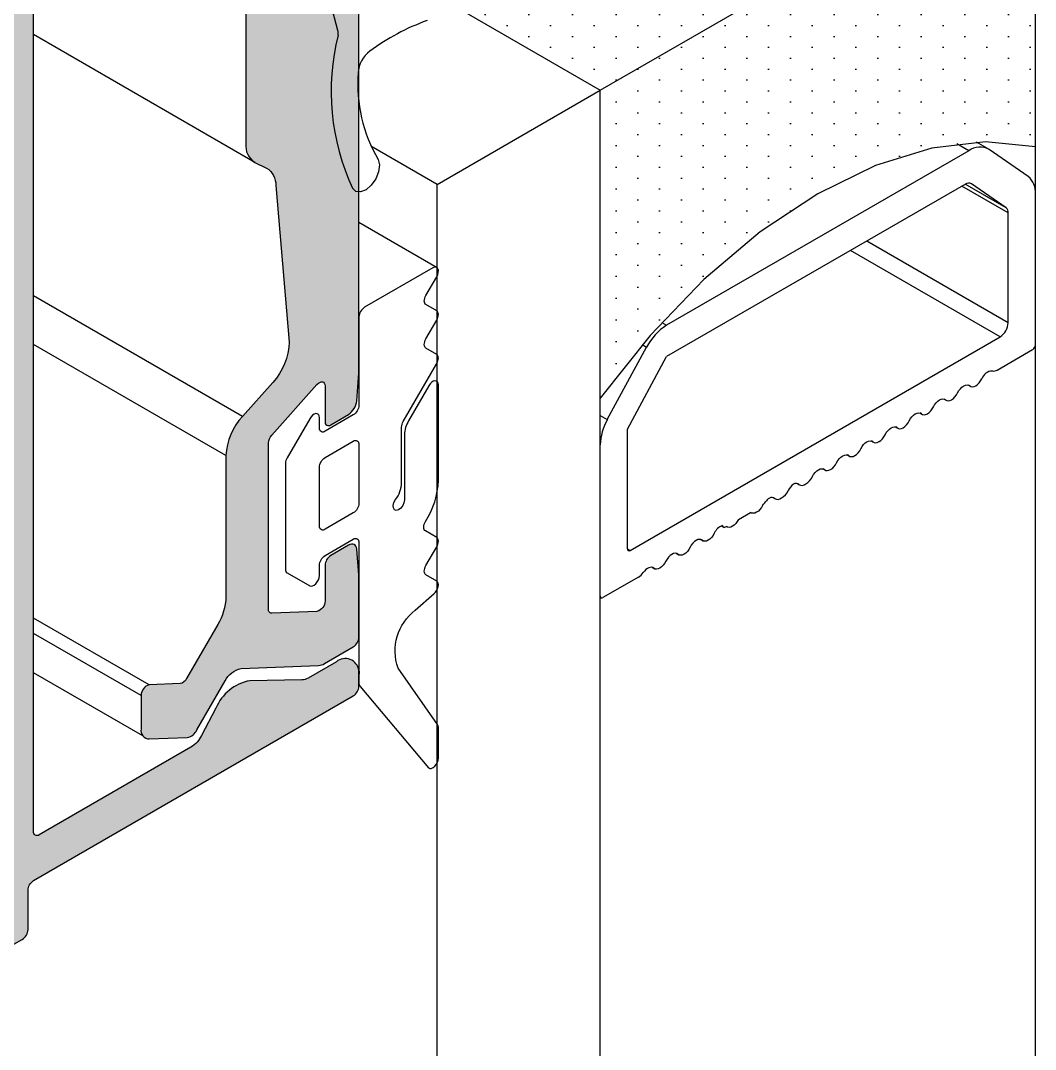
# Model space of a CAD drawing. Header units: millimetres. Extents: x 12 to 3612, y 18 to 315.
# Drawn here: x 387.4 to 402.18, y 69.78 to 84.76 of the extents above; entities that cross this region are included whole.
import ezdxf

# ---------------------------------------------------------------- set-up
doc = ezdxf.new("R2010")
doc.units = ezdxf.units.MM
doc.layers.add('Aksesuar', color=7, linetype='Continuous')
pattern_1 = [(90, (1216.48986, -6036.8666), (-0.3175, 0.15875), [0, -0.3175])]

# ---------------------------------------------------------------- blocks, each defined once
blk = doc.blocks.new('MN50ICV_F.G.')
blk.add_hatch(color=253).paths.add_polyline_path([(-74.882, 373.453), (-70.227, 376.141, 0.243725), (-70.145, 376.283), (-70.145, 376.319, -0.038479), (-70.145, 376.328), (-70.145, 376.45), (-70.145, 376.515, 0.577289), (-70.474, 376.64), (-70.886, 376.402, -0.12677), (-70.977, 376.374), (-71.734, 376.363, 0.252606), (-72.227, 375.963), (-72.436, 375.566, -0.137478), (-72.591, 375.394), (-74.8, 374.119, -0.689984), (-74.882, 374.167), (-74.882, 394.59), (-72.568, 397.173), (-72.555, 397.185), (-72.542, 397.196), (-72.529, 397.204), (-72.516, 397.21), (-72.503, 397.213), (-72.491, 397.213), (-72.48, 397.21), (-72.471, 397.205), (-72.227, 397.022), (-72.179, 396.996), (-72.124, 396.983), (-72.063, 396.984), (-71.998, 397), (-71.931, 397.029), (-71.863, 397.072), (-71.797, 397.126), (-71.734, 397.191), (-70.977, 398.055, -0.081147), (-70.886, 398.132), (-70.474, 398.37, 0.243724), (-70.145, 398.94), (-70.145, 399.062), (-70.145, 399.107, 0.68997), (-70.227, 399.154), (-72.67, 397.744, 0.078493), (-72.844, 397.599), (-75.262, 394.901, 0.175554), (-75.5, 394.333), (-75.5, 372.716, 0.689973), (-75.17, 372.526), (-75.047, 372.597, 0.243725), (-74.964, 372.74), (-74.964, 373.311, -0.243727)])
h = blk.add_hatch(color=251)
h.paths.add_polyline_path([(-70.145, 388.286), (-70.145, 393.715, -0.080585), (-70.145, 393.731), (-70.145, 394.536), (-70.145, 394.536, 0.020091), (-70.145, 394.544), (-70.176, 394.916), (-70.18, 394.939), (-70.188, 394.959), (-70.2, 394.975), (-70.215, 394.985), (-70.233, 394.991), (-70.254, 394.991), (-70.276, 394.985), (-70.299, 394.974), (-70.556, 394.826, 0.243727), (-70.639, 394.683), (-70.639, 394.164, -0.339101), (-70.756, 394.01), (-71.415, 393.985, -0.457291), (-71.463, 394.043), (-71.463, 396.464, -0.175549), (-71.415, 396.578), (-70.756, 397.313), (-70.736, 397.332), (-70.716, 397.345), (-70.696, 397.353), (-70.677, 397.353), (-70.661, 397.347), (-70.649, 397.335), (-70.641, 397.317), (-70.639, 397.295), (-70.639, 396.776, 0.68997), (-70.556, 396.728), (-70.299, 396.877, 0.22805), (-70.176, 397.078), (-70.145, 397.485, 0.01878), (-70.145, 397.494), (-70.145, 398.393), (-70.145, 398.41, 0.577288), (-70.227, 398.441), (-70.646, 398.199, 0.078494), (-70.733, 398.126), (-71.86, 396.869, -0.336979), (-72.093, 396.782), (-72.504, 397.02, 0.336984), (-72.644, 396.968), (-73.198, 396.35, 0.17555), (-73.317, 396.066), (-73.317, 395.579), (-73.314, 395.557), (-73.306, 395.539), (-73.294, 395.527), (-73.278, 395.521), (-73.26, 395.522), (-73.24, 395.529), (-73.219, 395.542), (-73.199, 395.561), (-72.749, 396.064, -0.336979), (-72.656, 396.098), (-72.201, 395.836, -0.267585), (-72.081, 395.569), (-72.081, 393.511, 0.457305), (-71.843, 393.218), (-71.4, 393.235), (-71.347, 393.231), (-71.299, 393.216), (-71.257, 393.19), (-71.222, 393.154), (-71.194, 393.107), (-71.175, 393.053), (-71.164, 392.99), (-71.162, 392.921), (-71.356, 389.683, -0.119917), (-71.477, 389.297), (-71.672, 388.959, 0.128046), (-71.792, 388.553), (-71.792, 386.514), (-71.669, 386.443), (-71.792, 386.229), (-71.792, 384.182, 0.287946), (-71.66, 383.909), (-71.489, 383.826, -0.278984), (-71.357, 383.572), (-71.162, 381.294, -0.183537), (-71.4, 380.706), (-71.843, 380.212, 0.175554), (-72.081, 379.643), (-72.081, 377.585, -0.128046), (-72.201, 377.179), (-72.656, 376.393, -0.23793), (-72.749, 376.32), (-73.199, 376.303, 0.339093), (-73.317, 376.149), (-73.317, 375.662, 0.457297), (-73.198, 375.515), (-72.644, 375.537, 0.237933), (-72.504, 375.646), (-72.093, 376.359, -0.237929), (-71.86, 376.541), (-70.733, 376.584, 0.120611), (-70.646, 376.612), (-70.227, 376.854, 0.243725), (-70.145, 376.997), (-70.145, 377.896), (-70.145, 377.897, 0.020088), (-70.145, 377.905), (-70.176, 378.276), (-70.18, 378.3), (-70.188, 378.32), (-70.2, 378.335), (-70.215, 378.346), (-70.233, 378.351), (-70.254, 378.351), (-70.276, 378.346), (-70.299, 378.335), (-70.556, 378.186, 0.243725), (-70.639, 378.043), (-70.639, 377.525, -0.339107), (-70.756, 377.371), (-71.415, 377.345, -0.457295), (-71.463, 377.404), (-71.463, 379.825, -0.175548), (-71.415, 379.939), (-70.756, 380.674), (-70.736, 380.693), (-70.716, 380.706), (-70.696, 380.713), (-70.677, 380.714), (-70.661, 380.708), (-70.649, 380.695), (-70.641, 380.678), (-70.639, 380.655), (-70.639, 380.137, 0.689974), (-70.556, 380.089), (-70.299, 380.238, 0.228051), (-70.176, 380.439), (-70.145, 380.846, 0.018778), (-70.145, 380.854), (-70.145, 381.659), (-70.145, 386.343), (-70.293, 386.896, -0.176981), (-70.276, 386.991), (-70.185, 387.169, 0.324951), (-70.185, 387.413), (-70.276, 387.486, -0.272296), (-70.293, 387.562)])
h.paths.add_polyline_path([(-70.145, 386.343), (-70.145, 388.286), (-70.293, 387.562, 0.272296), (-70.276, 387.486), (-70.185, 387.413, -0.324951), (-70.185, 387.169), (-70.276, 386.991, 0.176981), (-70.293, 386.896)], flags=16)
at = {"layer": 'Aksesuar'}
h = blk.add_hatch(dxfattribs=at)
h.set_pattern_fill('DOTS', color=253, scale=0.2, angle=90)
h.set_pattern_definition(pattern_1)
h.paths.add_polyline_path([(-66.631, 384.959), (-60.294, 388.617), (-62.829, 390.081), (-66.944, 387.705), (-66.967, 387.688), (-66.988, 387.665), (-67.005, 387.637), (-67.017, 387.607), (-67.023, 387.577), (-67.022, 387.551), (-67.014, 387.531), (-67, 387.517), (-66.874, 387.444), (-66.861, 387.431), (-66.853, 387.41), (-66.852, 387.384), (-66.857, 387.355), (-66.869, 387.325), (-66.886, 387.297), (-66.907, 387.273), (-66.93, 387.256), (-68.77, 386.194)])
h = blk.add_hatch(dxfattribs=at)
h.set_pattern_fill('DOTS', color=253, scale=0.2, angle=90)
h.set_pattern_definition(pattern_1)
h.paths.add_polyline_path([(-62.623, 383.865), (-61.802, 384.119), (-61.02, 384.21), (-60.294, 384.135), (-60.294, 388.617), (-66.631, 384.959), (-66.631, 380.477), (-65.905, 381.39), (-65.123, 382.202), (-64.302, 382.896), (-63.463, 383.454)])
at = {"color": 35}
for p, q in [((-70.45, 385.831), (-70.723, 386.85)), ((-69.006, 382.376), (-70.145, 383.033))]:
    blk.add_line(p, q, dxfattribs=at)
for p, q in [((-71.66, 383.909), (-74.882, 385.77)), ((-71.843, 380.212), (-74.882, 381.966)), ((-72.081, 379.643), (-74.882, 381.26)), ((-73.199, 376.303), (-74.882, 377.274)), ((-73.317, 376.149), (-74.882, 377.052)), ((-73.291, 375.562), (-74.882, 376.48))]:
    blk.add_line(p, q)
for points in [[(-75.17, 372.526), (-75.047, 372.597, 0.243725), (-74.964, 372.74), (-74.964, 373.311, -0.243727), (-74.882, 373.453), (-70.227, 376.141, 0.243725), (-70.145, 376.283), (-70.145, 376.319, -0.038479), (-70.145, 376.328), (-70.145, 376.45), (-70.145, 376.515, 0.577289), (-70.474, 376.64), (-70.886, 376.402, -0.12677), (-70.977, 376.374), (-71.734, 376.363, 0.252606), (-72.227, 375.963), (-72.436, 375.566, -0.137478), (-72.591, 375.394), (-74.8, 374.119, -0.689984), (-74.882, 374.167), (-74.882, 394.59)], [(-71.792, 386.229), (-71.792, 384.182, 0.287946), (-71.66, 383.909), (-71.489, 383.826, -0.278984), (-71.357, 383.572), (-71.162, 381.294, -0.183537), (-71.4, 380.706), (-71.843, 380.212, 0.175554), (-72.081, 379.643), (-72.081, 377.585, -0.128046), (-72.201, 377.179), (-72.656, 376.393, -0.23793), (-72.749, 376.32), (-73.199, 376.303, 0.339093), (-73.317, 376.149), (-73.317, 375.662, 0.457297), (-73.198, 375.515), (-72.644, 375.537, 0.237933), (-72.504, 375.646), (-72.093, 376.359, -0.237929), (-71.86, 376.541), (-70.733, 376.584, 0.120611), (-70.646, 376.612), (-70.227, 376.854, 0.243725), (-70.145, 376.997), (-70.145, 377.896), (-70.145, 377.897, 0.020088), (-70.145, 377.905), (-70.176, 378.276), (-70.18, 378.3), (-70.188, 378.32), (-70.2, 378.335), (-70.215, 378.346), (-70.233, 378.351), (-70.254, 378.351), (-70.276, 378.346), (-70.299, 378.335), (-70.556, 378.186, 0.243725), (-70.639, 378.043), (-70.639, 377.525, -0.339107), (-70.756, 377.371), (-71.415, 377.345, -0.457295), (-71.463, 377.404), (-71.463, 379.825, -0.175548), (-71.415, 379.939), (-70.756, 380.674), (-70.736, 380.693), (-70.716, 380.706), (-70.696, 380.713), (-70.677, 380.714), (-70.661, 380.708), (-70.649, 380.695), (-70.641, 380.678), (-70.639, 380.655), (-70.639, 380.137, 0.689974), (-70.556, 380.089), (-70.299, 380.238, 0.228051), (-70.176, 380.439), (-70.145, 380.846, 0.018778), (-70.145, 380.854), (-70.145, 381.659), (-70.145, 393.715, -0.080585)]]:
    blk.add_lwpolyline(points, format="xyb")
at = {"color": 35, "flags": 128}
blk.add_lwpolyline([(-69.864, 383.952), (-69.846, 383.872), (-69.859, 383.774), (-69.9, 383.671), (-69.965, 383.579), (-70.042, 383.512), (-70.121, 383.479), (-70.19, 383.487), (-70.238, 383.533)], dxfattribs=at)
for points in [[(-69.499, 380.135), (-69.012, 380.979), (-69.002, 380.999), (-68.994, 381.02), (-68.989, 381.04), (-68.988, 381.06), (-68.989, 381.078), (-68.994, 381.093), (-69.002, 381.105), (-69.012, 381.113), (-69.169, 381.204), (-69.18, 381.213), (-69.187, 381.225), (-69.192, 381.24), (-69.194, 381.258), (-69.192, 381.277), (-69.187, 381.298), (-69.18, 381.319), (-69.169, 381.339), (-69.012, 381.612), (-69.002, 381.632), (-68.994, 381.653), (-68.989, 381.674), (-68.988, 381.693), (-68.989, 381.711), (-68.994, 381.726), (-69.002, 381.738), (-69.012, 381.747), (-69.169, 381.838), (-69.18, 381.846), (-69.187, 381.858), (-69.192, 381.873), (-69.194, 381.891), (-69.192, 381.91), (-69.187, 381.931), (-69.18, 381.952), (-69.169, 381.972), (-69.012, 382.245), (-68.997, 382.276), (-68.989, 382.307), (-68.988, 382.336), (-68.994, 382.359), (-69.006, 382.376), (-69.024, 382.385), (-69.046, 382.384), (-69.07, 382.374), (-70.062, 381.801, 0.243725), (-70.145, 381.659), (-70.145, 380.854), (-70.145, 380.374, -0.243722), (-70.227, 380.232), (-70.639, 379.994, -0.689962), (-70.721, 380.041), (-70.721, 380.192), (-70.725, 380.218), (-70.735, 380.237), (-70.751, 380.248), (-70.772, 380.251), (-70.796, 380.244), (-70.82, 380.229), (-70.842, 380.206), (-70.862, 380.178), (-71.191, 379.608, 0.128055), (-71.216, 379.526), (-71.216, 377.988, 0.267599), (-71.191, 377.934), (-70.862, 377.744), (-70.842, 377.739), (-70.82, 377.742), (-70.796, 377.755), (-70.772, 377.775), (-70.751, 377.802), (-70.735, 377.832), (-70.725, 377.863), (-70.721, 377.893), (-70.721, 378.043, -0.243725), (-70.639, 378.186), (-70.227, 378.424, -0.68997), (-70.145, 378.376), (-70.145, 377.896), (-70.145, 376.997), (-70.145, 376.515, -0.080582), (-70.145, 376.45), (-70.145, 376.328), (-70.145, 376.319, 0.185986), (-70.125, 376.278), (-69.133, 375.094), (-69.114, 375.085), (-69.091, 375.087), (-69.066, 375.098), (-69.042, 375.118), (-69.02, 375.145), (-69.003, 375.176), (-68.991, 375.208), (-68.988, 375.239), (-68.988, 375.685, 0.152599), (-68.999, 375.726), (-69.575, 376.546, -0.32706), (-69.325, 377.388), (-69.049, 377.633), (-69.029, 377.654), (-69.012, 377.679), (-68.999, 377.706), (-68.99, 377.734), (-68.988, 377.76), (-68.99, 377.783), (-68.999, 377.801), (-69.012, 377.813), (-69.169, 377.904), (-69.18, 377.913), (-69.187, 377.925), (-69.192, 377.94), (-69.194, 377.958), (-69.192, 377.977), (-69.187, 377.998), (-69.18, 378.019), (-69.169, 378.039), (-69.012, 378.312), (-69.002, 378.332), (-68.994, 378.353), (-68.989, 378.374), (-68.988, 378.393), (-68.989, 378.411), (-68.994, 378.426), (-69.002, 378.438), (-69.012, 378.447), (-69.178, 378.543), (-69.189, 378.551), (-69.196, 378.564), (-69.201, 378.58), (-69.202, 378.598), (-69.2, 378.618), (-69.195, 378.64), (-69.187, 378.661), (-69.176, 378.682, 0.134193), (-68.988, 379.282), (-68.988, 380.67), (-68.991, 380.695), (-69.002, 380.715), (-69.018, 380.726), (-69.039, 380.728), (-69.062, 380.722), (-69.086, 380.706), (-69.109, 380.684), (-69.128, 380.656), (-69.422, 380.148, 0.128043), (-69.482, 379.945), (-69.482, 378.997), (-69.489, 378.955), (-69.508, 378.912), (-69.537, 378.875), (-69.57, 378.851), (-69.603, 378.843), (-69.628, 378.852), (-69.644, 378.878), (-69.646, 378.916), (-69.635, 378.959), (-69.611, 379, 0.151935), (-69.523, 379.246), (-69.523, 380.054, -0.128046)], [(-70.721, 378.614), (-70.721, 379.471, -0.243722), (-70.639, 379.613), (-70.227, 379.851, -0.689962), (-70.145, 379.803), (-70.145, 378.947, -0.243725), (-70.227, 378.805), (-70.639, 378.567, -0.68997)]]:
    blk.add_lwpolyline(points, format="xyb", close=True, dxfattribs=at)
at = {"color": 35}
for centre, radius, start, end in [((-68.053, 382.925), 3.242, 109.8425, 126.5669), ((-67.197, 384.945), 3.353, 165.9039, 204.9183), ((-70.601, 385.795), 0.155, 347.6106, 13.1472), ((-69.719, 385.179), 0.44, 127.175, 175.753), ((-67.997, 385.05), 2.166, 175.7294, 210.4705)]:
    blk.add_arc(centre, radius, start, end, dxfattribs=at)
at = {"layer": 'Aksesuar', "color": 143}
for p, q in [((-66.631, 384.959), (-60.294, 388.617)), ((-60.294, 384.135), (-60.294, 388.617)), ((-60.294, 349.025), (-60.294, 388.617)), ((-68.77, 386.194), (-66.631, 384.959)), ((-69.007, 383.587), (-66.631, 384.959)), ((-66.631, 380.477), (-66.631, 384.959)), ((-66.631, 345.367), (-66.631, 384.959)), ((-69.007, 383.587), (-69.971, 384.144)), ((-61.261, 384.08), (-65.664, 381.538)), ((-61.261, 384.08), (-61.437, 384.181)), ((-60.981, 384.107), (-61.152, 384.206)), ((-60.397, 383.703), (-60.968, 384.099)), ((-69.007, 343.995), (-69.007, 383.587)), ((-61.314, 383.592), (-65.664, 381.081)), ((-60.69, 383.174), (-61.365, 383.563)), ((-60.721, 383.248), (-61.316, 383.591)), ((-61.226, 383.598), (-61.234, 383.603)), ((-60.721, 383.248), (-61.226, 383.598)), ((-60.294, 381.254), (-60.294, 383.455)), ((-60.69, 381.574), (-60.69, 383.174)), ((-60.69, 381.574), (-62.75, 382.763)), ((-60.809, 381.368), (-62.988, 382.626)), ((-65.735, 381.58), (-65.664, 381.538)), ((-66.195, 378.259), (-60.809, 381.368)), ((-66.02, 381.256), (-65.957, 381.22)), ((-66.528, 380.164), (-65.957, 381.22)), ((-60.852, 380.886), (-60.334, 381.185)), ((-66.235, 380.026), (-65.664, 381.081)), ((-61.274, 380.669), (-61.241, 380.649)), ((-61.25, 380.656), (-61.27, 380.668)), ((-61.627, 380.465), (-61.593, 380.446)), ((-61.602, 380.453), (-61.622, 380.464)), ((-66.631, 380.224), (-66.528, 380.164)), ((-61.979, 380.262), (-61.946, 380.243)), ((-61.955, 380.249), (-61.974, 380.261)), ((-62.332, 380.059), (-62.298, 380.039)), ((-62.307, 380.046), (-62.327, 380.057)), ((-66.235, 378.282), (-66.235, 380.026)), ((-66.631, 377.596), (-66.631, 379.797)), ((-62.684, 379.855), (-62.65, 379.836)), ((-62.66, 379.843), (-62.679, 379.854)), ((-63.036, 379.652), (-63.003, 379.632)), ((-63.012, 379.639), (-63.032, 379.651)), ((-63.389, 379.448), (-63.355, 379.429)), ((-63.364, 379.436), (-63.384, 379.447)), ((-63.761, 379.233), (-63.728, 379.214)), ((-63.757, 379.232), (-63.737, 379.221)), ((-64.114, 379.03), (-64.08, 379.01)), ((-64.109, 379.028), (-64.089, 379.017)), ((-64.618, 378.712), (-64.442, 378.814)), ((-64.443, 378.813), (-64.433, 378.807)), ((-64.868, 378.617), (-64.837, 378.599)), ((-64.809, 378.602), (-64.794, 378.61)), ((-64.795, 378.61), (-64.785, 378.604)), ((-65.171, 378.42), (-65.137, 378.4)), ((-65.166, 378.418), (-65.146, 378.407)), ((-66.235, 378.282), (-66.195, 378.259)), ((-65.523, 378.216), (-65.49, 378.197)), ((-65.518, 378.215), (-65.499, 378.203)), ((-65.875, 378.013), (-65.842, 377.993)), ((-65.871, 378.011), (-65.851, 378)), ((-66.073, 377.872), (-66.591, 377.573)), ((-66.631, 377.577), (-66.619, 377.57))]:
    blk.add_line(p, q, dxfattribs=at)
for points in [[(-60.294, 384.135), (-61.02, 384.21), (-61.802, 384.119), (-62.623, 383.865), (-63.463, 383.454), (-64.302, 382.896), (-65.123, 382.202), (-65.905, 381.39), (-66.631, 380.477)], [(-61.426, 380.554), (-61.409, 380.586), (-61.387, 380.614), (-61.363, 380.637), (-61.338, 380.655), (-61.313, 380.666), (-61.289, 380.67), (-61.268, 380.667), (-61.25, 380.656)], [(-61.25, 380.656), (-61.232, 380.645), (-61.211, 380.642), (-61.187, 380.646), (-61.162, 380.657), (-61.137, 380.675), (-61.113, 380.699), (-61.092, 380.727), (-61.074, 380.758)], [(-61.602, 380.453), (-61.585, 380.442), (-61.563, 380.439), (-61.54, 380.443), (-61.514, 380.454), (-61.489, 380.472), (-61.465, 380.495), (-61.444, 380.523), (-61.426, 380.554)], [(-61.955, 380.249), (-61.937, 380.239), (-61.916, 380.235), (-61.892, 380.239), (-61.867, 380.25), (-61.842, 380.268), (-61.818, 380.292), (-61.796, 380.32), (-61.779, 380.351)], [(-61.779, 380.351), (-61.761, 380.382), (-61.74, 380.41), (-61.716, 380.434), (-61.691, 380.452), (-61.665, 380.463), (-61.642, 380.467), (-61.62, 380.463), (-61.602, 380.453)], [(-62.131, 380.148), (-62.113, 380.179), (-62.092, 380.207), (-62.068, 380.23), (-62.043, 380.248), (-62.018, 380.26), (-61.994, 380.264), (-61.973, 380.26), (-61.955, 380.249)], [(-62.483, 379.944), (-62.466, 379.975), (-62.444, 380.003), (-62.42, 380.027), (-62.395, 380.045), (-62.37, 380.056), (-62.346, 380.06), (-62.325, 380.057), (-62.307, 380.046)], [(-62.307, 380.046), (-62.289, 380.035), (-62.268, 380.032), (-62.244, 380.036), (-62.219, 380.047), (-62.194, 380.065), (-62.17, 380.088), (-62.149, 380.117), (-62.131, 380.148)], [(-62.66, 379.843), (-62.642, 379.832), (-62.62, 379.828), (-62.597, 379.832), (-62.571, 379.844), (-62.546, 379.861), (-62.522, 379.885), (-62.501, 379.913), (-62.483, 379.944)], [(-63.012, 379.639), (-62.994, 379.628), (-62.973, 379.625), (-62.949, 379.629), (-62.924, 379.64), (-62.899, 379.658), (-62.875, 379.682), (-62.853, 379.71), (-62.836, 379.741)], [(-62.836, 379.741), (-62.818, 379.772), (-62.797, 379.8), (-62.773, 379.824), (-62.748, 379.842), (-62.722, 379.853), (-62.699, 379.857), (-62.677, 379.853), (-62.66, 379.843)], [(-63.188, 379.537), (-63.17, 379.569), (-63.149, 379.597), (-63.125, 379.62), (-63.1, 379.638), (-63.075, 379.649), (-63.051, 379.653), (-63.03, 379.65), (-63.012, 379.639)], [(-63.54, 379.334), (-63.523, 379.365), (-63.501, 379.393), (-63.477, 379.417), (-63.452, 379.435), (-63.427, 379.446), (-63.403, 379.45), (-63.382, 379.446), (-63.364, 379.436)], [(-63.364, 379.436), (-63.346, 379.425), (-63.325, 379.422), (-63.301, 379.426), (-63.276, 379.437), (-63.251, 379.455), (-63.227, 379.478), (-63.206, 379.506), (-63.188, 379.537)], [(-64.266, 378.915), (-64.283, 378.884), (-64.305, 378.856), (-64.328, 378.833), (-64.354, 378.815), (-64.379, 378.804), (-64.403, 378.8), (-64.424, 378.803), (-64.442, 378.814)], [(-64.618, 378.712), (-64.636, 378.681), (-64.657, 378.653), (-64.681, 378.629), (-64.706, 378.611), (-64.731, 378.6), (-64.755, 378.596), (-64.776, 378.6), (-64.794, 378.61)], [(-65.146, 378.407), (-65.164, 378.418), (-65.185, 378.421), (-65.209, 378.417), (-65.235, 378.406), (-65.26, 378.388), (-65.284, 378.364), (-65.305, 378.336), (-65.323, 378.305)], [(-64.97, 378.509), (-64.988, 378.477), (-65.009, 378.449), (-65.033, 378.426), (-65.058, 378.408), (-65.084, 378.397), (-65.107, 378.393), (-65.129, 378.396), (-65.146, 378.407)], [(-65.323, 378.305), (-65.34, 378.274), (-65.362, 378.246), (-65.386, 378.222), (-65.411, 378.205), (-65.436, 378.193), (-65.46, 378.189), (-65.481, 378.193), (-65.499, 378.203)], [(-65.675, 378.102), (-65.693, 378.071), (-65.714, 378.043), (-65.738, 378.019), (-65.763, 378.001), (-65.788, 377.99), (-65.812, 377.986), (-65.833, 377.989), (-65.851, 378)], [(-65.499, 378.203), (-65.516, 378.214), (-65.538, 378.218), (-65.562, 378.214), (-65.587, 378.202), (-65.612, 378.185), (-65.636, 378.161), (-65.657, 378.133), (-65.675, 378.102)], [(-65.851, 378), (-65.866, 378.01), (-65.883, 378.014), (-65.902, 378.013), (-65.923, 378.007), (-65.944, 377.996), (-65.966, 377.98), (-65.986, 377.96), (-66.004, 377.937)]]:
    blk.add_lwpolyline(points, dxfattribs=at)
for centre, radius, start, end in [((-61.1, 383.86), 0.273, 61.2946, 126.3109), ((-60.584, 383.48), 0.291, 355.0512, 50.0253), ((-61.265, 383.526), 0.082, 61.3077, 126.2962), ((-60.777, 383.181), 0.0873, 355.0588, 50.0237), ((-65.228, 380.844), 0.82, 122.0963, 152.7363), ((-60.948, 381.586), 0.258, 302.6035, 357.3949), ((-60.38, 381.258), 0.0861, 302.6155, 357.3919), ((-60.916, 380.706), 0.166, 91.6384, 161.7445), ((-60.904, 380.966), 0.0952, 259.8622, 303.4291), ((-65.836, 379.772), 0.795, 150.462, 178.1936), ((-63.747, 379.427), 0.226, 298.5143, 335.7912), ((-63.672, 379.027), 0.244, 125.9351, 154.9229), ((-63.779, 379.166), 0.0689, 52.352, 121.296), ((-63.693, 379.286), 0.0788, 235.6635, 313.0826), ((-64.038, 378.838), 0.225, 125.2584, 145.1905), ((-64.131, 378.963), 0.0689, 52.3472, 121.3009), ((-64.045, 379.082), 0.0788, 235.6643, 313.0819), ((-64.099, 379.223), 0.226, 298.5143, 335.7912), ((-64.02, 378.797), 0.273, 152.8482, 154.1603), ((-64.431, 379.113), 0.255, 311.1126, 324.8216), ((-64.783, 378.431), 0.203, 108.8973, 157.441), ((-64.825, 378.62), 0.0242, 174.3536, 309.7114), ((-66.211, 378.278), 0.0245, 170.77, 309.2341), ((-66.193, 378.067), 0.228, 301.4336, 325.5377), ((-66.607, 377.592), 0.0245, 170.7916, 309.1828)]:
    blk.add_arc(centre, radius, start, end, dxfattribs=at)

msp = doc.modelspace()

# ---------------------------------------------------------------- block references
msp.add_blockref('MN50ICV_F.G.', (462.471, -301.211))
msp.add_blockref('MN50ICV_F.G.', (462.471, -301.211))

doc.saveas('drawing.dxf')
